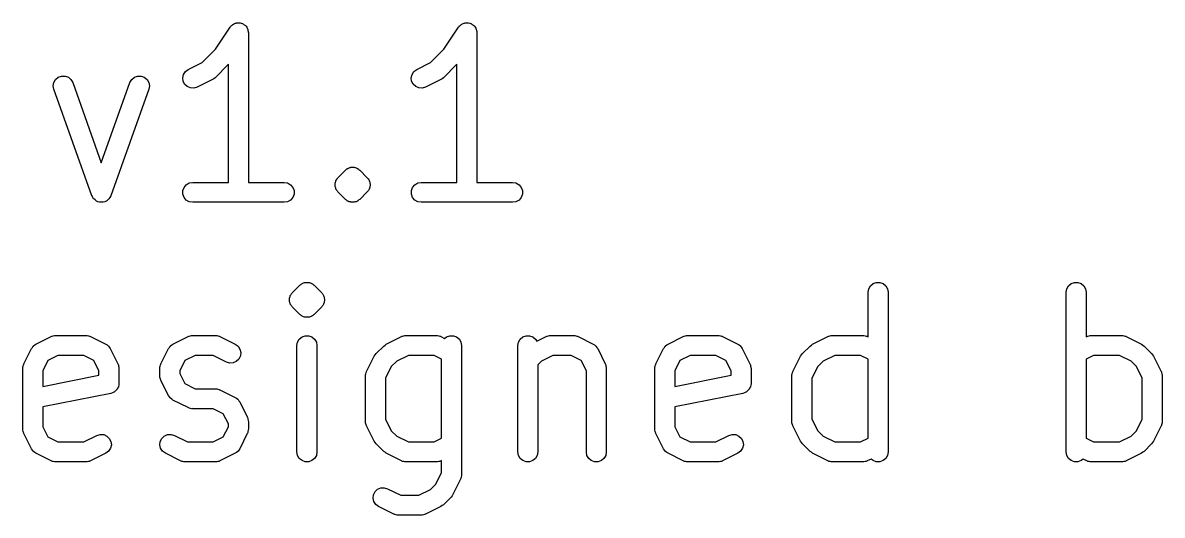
# Model space of a CAD drawing. Extents: x 61 to 194, y -144 to -63.
# Drawn here: x 105.07 to 112.2, y -123.16 to -120.08 of the extents above; entities that cross this region are included whole.
import ezdxf

# ---------------------------------------------------------------- set-up
doc = ezdxf.new("R2010")
doc.units = 0
doc.header["$MEASUREMENT"] = 0
doc.layers.add('BLACK', color=7, linetype='CONTINUOUS')

msp = doc.modelspace()

# ---------------------------------------------------------------- linework, layer by layer
at = {"layer": 'BLACK', "linetype": 'CONTINUOUS'}
for p, q in [((106.276, -120.243), (106.367, -120.105)), ((106.367, -120.105), (106.37, -120.103)), ((106.37, -120.103), (106.371, -120.1)), ((106.371, -120.1), (106.377, -120.095)), ((106.377, -120.095), (106.382, -120.09)), ((106.382, -120.09), (106.385, -120.088)), ((106.385, -120.088), (106.388, -120.086)), ((106.388, -120.086), (106.395, -120.083)), ((106.395, -120.083), (106.402, -120.08)), ((106.402, -120.08), (106.405, -120.08)), ((106.405, -120.08), (106.408, -120.078)), ((106.408, -120.078), (106.416, -120.078)), ((106.416, -120.078), (106.423, -120.078)), ((106.423, -120.078), (106.427, -120.078)), ((106.427, -120.078), (106.43, -120.078)), ((106.43, -120.078), (106.437, -120.081)), ((106.437, -120.081), (106.444, -120.083)), ((106.444, -120.083), (106.447, -120.085)), ((106.447, -120.085), (106.451, -120.086)), ((106.451, -120.086), (106.456, -120.091)), ((106.456, -120.091), (106.463, -120.095)), ((106.463, -120.095), (106.465, -120.097)), ((106.465, -120.097), (106.467, -120.1)), ((106.467, -120.1), (106.471, -120.106)), ((106.471, -120.106), (106.475, -120.112)), ((106.475, -120.112), (106.476, -120.116)), ((106.476, -120.116), (106.478, -120.119)), ((106.478, -120.119), (106.479, -120.126)), ((106.479, -120.126), (106.481, -120.133)), ((107.704, -120.243), (107.796, -120.105)), ((107.796, -120.105), (107.798, -120.103)), ((107.798, -120.103), (107.8, -120.1)), ((107.8, -120.1), (107.806, -120.095)), ((107.806, -120.095), (107.811, -120.09)), ((107.811, -120.09), (107.814, -120.088)), ((107.814, -120.088), (107.817, -120.086)), ((107.817, -120.086), (107.824, -120.083)), ((107.824, -120.083), (107.83, -120.08)), ((107.83, -120.08), (107.834, -120.08)), ((107.834, -120.08), (107.837, -120.078)), ((107.837, -120.078), (107.845, -120.078)), ((107.845, -120.078), (107.852, -120.078)), ((107.852, -120.078), (107.855, -120.078)), ((107.855, -120.078), (107.859, -120.078)), ((107.859, -120.078), (107.866, -120.081)), ((107.866, -120.081), (107.873, -120.083)), ((107.873, -120.083), (107.876, -120.085)), ((107.876, -120.085), (107.879, -120.086)), ((107.879, -120.086), (107.885, -120.091)), ((107.885, -120.091), (107.891, -120.095)), ((107.891, -120.095), (107.893, -120.097)), ((107.893, -120.097), (107.896, -120.1)), ((107.896, -120.1), (107.9, -120.106)), ((107.9, -120.106), (107.904, -120.112)), ((107.904, -120.112), (107.905, -120.116)), ((107.905, -120.116), (107.907, -120.119)), ((107.907, -120.119), (107.908, -120.126)), ((107.908, -120.126), (107.91, -120.133)), ((106.481, -120.133), (106.481, -120.136)), ((106.481, -120.136), (106.482, -120.14)), ((106.482, -120.14), (106.482, -121.077)), ((107.91, -120.133), (107.91, -120.136)), ((107.91, -120.136), (107.91, -120.14)), ((107.91, -120.14), (107.91, -121.077)), ((106.192, -120.327), (106.276, -120.243)), ((107.62, -120.327), (107.704, -120.243)), ((106.106, -120.37), (106.192, -120.327)), ((106.357, -120.338), (106.273, -120.422)), ((106.357, -121.077), (106.357, -120.338)), ((107.534, -120.37), (107.62, -120.327)), ((107.785, -120.338), (107.702, -120.422)), ((107.785, -121.077), (107.785, -120.338)), ((105.293, -120.419), (105.314, -120.412)), ((105.314, -120.412), (105.335, -120.412)), ((105.335, -120.412), (105.356, -120.419)), ((105.769, -120.419), (105.789, -120.412)), ((105.789, -120.412), (105.811, -120.412)), ((105.811, -120.412), (105.831, -120.419)), ((106.071, -120.422), (106.076, -120.401)), ((106.076, -120.401), (106.088, -120.383)), ((106.088, -120.383), (106.106, -120.37)), ((107.5, -120.422), (107.505, -120.401)), ((107.505, -120.401), (107.517, -120.383)), ((107.517, -120.383), (107.534, -120.37)), ((105.262, -120.473), (105.266, -120.451)), ((105.265, -120.494), (105.262, -120.473)), ((105.266, -120.451), (105.276, -120.433)), ((105.276, -120.433), (105.293, -120.419)), ((105.356, -120.419), (105.372, -120.433)), ((105.372, -120.433), (105.383, -120.452)), ((105.383, -120.452), (105.562, -120.954)), ((105.562, -120.954), (105.741, -120.452)), ((105.741, -120.452), (105.752, -120.433)), ((105.752, -120.433), (105.769, -120.419)), ((105.831, -120.419), (105.848, -120.433)), ((105.848, -120.433), (105.859, -120.451)), ((105.859, -120.451), (105.863, -120.473)), ((105.863, -120.473), (105.859, -120.494)), ((106.074, -120.443), (106.071, -120.422)), ((106.083, -120.463), (106.074, -120.443)), ((106.099, -120.478), (106.083, -120.463)), ((106.119, -120.486), (106.099, -120.478)), ((106.162, -120.481), (106.141, -120.488)), ((106.257, -120.434), (106.162, -120.481)), ((106.265, -120.428), (106.257, -120.434)), ((106.273, -120.422), (106.265, -120.428)), ((107.502, -120.443), (107.5, -120.422)), ((107.512, -120.463), (107.502, -120.443)), ((107.528, -120.478), (107.512, -120.463)), ((107.548, -120.486), (107.528, -120.478)), ((107.59, -120.481), (107.569, -120.488)), ((107.685, -120.434), (107.59, -120.481)), ((107.693, -120.428), (107.685, -120.434)), ((107.702, -120.422), (107.693, -120.428)), ((105.503, -121.161), (105.265, -120.494)), ((105.859, -120.494), (105.621, -121.161)), ((106.141, -120.488), (106.119, -120.486)), ((107.569, -120.488), (107.548, -120.486)), ((107.126, -120.983), (107.128, -120.982)), ((107.128, -120.982), (107.134, -120.983)), ((107.134, -120.983), (107.139, -120.982)), ((107.139, -120.982), (107.142, -120.983)), ((107.035, -121.056), (107.039, -121.053)), ((107.039, -121.053), (107.042, -121.048)), ((107.042, -121.048), (107.089, -121)), ((107.089, -121), (107.094, -120.997)), ((107.094, -120.997), (107.098, -120.993)), ((107.098, -120.993), (107.1, -120.992)), ((107.1, -120.992), (107.102, -120.991)), ((107.102, -120.991), (107.105, -120.99)), ((107.105, -120.99), (107.107, -120.988)), ((107.107, -120.988), (107.112, -120.987)), ((107.112, -120.987), (107.117, -120.984)), ((107.117, -120.984), (107.12, -120.984)), ((107.12, -120.984), (107.123, -120.983)), ((107.123, -120.983), (107.126, -120.983)), ((107.142, -120.983), (107.144, -120.983)), ((107.144, -120.983), (107.147, -120.984)), ((107.147, -120.984), (107.15, -120.984)), ((107.15, -120.984), (107.155, -120.987)), ((107.155, -120.987), (107.16, -120.988)), ((107.16, -120.988), (107.162, -120.99)), ((107.162, -120.99), (107.165, -120.991)), ((107.165, -120.991), (107.167, -120.992)), ((107.167, -120.992), (107.169, -120.993)), ((107.169, -120.993), (107.173, -120.997)), ((107.173, -120.997), (107.178, -121)), ((107.178, -121), (107.225, -121.048)), ((107.225, -121.048), (107.229, -121.053)), ((107.229, -121.053), (107.232, -121.056)), ((106.072, -121.129), (106.08, -121.109)), ((106.08, -121.109), (106.093, -121.092)), ((106.093, -121.092), (106.112, -121.081)), ((106.112, -121.081), (106.134, -121.077)), ((106.134, -121.077), (106.357, -121.077)), ((106.482, -121.077), (106.705, -121.077)), ((106.705, -121.077), (106.726, -121.081)), ((106.726, -121.081), (106.745, -121.092)), ((106.745, -121.092), (106.759, -121.109)), ((106.759, -121.109), (106.767, -121.129)), ((107.024, -121.087), (107.025, -121.082)), ((107.024, -121.092), (107.024, -121.087)), ((107.024, -121.098), (107.024, -121.092)), ((107.025, -121.103), (107.024, -121.098)), ((107.025, -121.082), (107.026, -121.076)), ((107.026, -121.108), (107.025, -121.103)), ((107.026, -121.076), (107.028, -121.071)), ((107.028, -121.113), (107.026, -121.108)), ((107.028, -121.071), (107.029, -121.066)), ((107.029, -121.119), (107.028, -121.113)), ((107.029, -121.066), (107.033, -121.061)), ((107.033, -121.123), (107.029, -121.119)), ((107.033, -121.061), (107.035, -121.056)), ((107.035, -121.128), (107.033, -121.123)), ((107.232, -121.056), (107.235, -121.061)), ((107.235, -121.123), (107.232, -121.128)), ((107.235, -121.061), (107.238, -121.066)), ((107.238, -121.119), (107.235, -121.123)), ((107.238, -121.066), (107.239, -121.071)), ((107.239, -121.113), (107.238, -121.119)), ((107.239, -121.071), (107.242, -121.076)), ((107.242, -121.108), (107.239, -121.113)), ((107.242, -121.076), (107.242, -121.082)), ((107.242, -121.082), (107.244, -121.087)), ((107.244, -121.098), (107.242, -121.103)), ((107.242, -121.103), (107.242, -121.108)), ((107.244, -121.087), (107.243, -121.092)), ((107.243, -121.092), (107.244, -121.098)), ((107.501, -121.129), (107.508, -121.109)), ((107.508, -121.109), (107.522, -121.092)), ((107.522, -121.092), (107.541, -121.081)), ((107.541, -121.081), (107.562, -121.077)), ((107.562, -121.077), (107.785, -121.077)), ((107.91, -121.077), (108.134, -121.077)), ((108.134, -121.077), (108.155, -121.081)), ((108.155, -121.081), (108.174, -121.092)), ((108.174, -121.092), (108.188, -121.109)), ((108.188, -121.109), (108.195, -121.129)), ((105.504, -121.161), (105.503, -121.161)), ((105.504, -121.162), (105.504, -121.161)), ((105.509, -121.171), (105.504, -121.162)), ((105.514, -121.18), (105.509, -121.171)), ((105.515, -121.18), (105.514, -121.18)), ((105.514, -121.18), (105.514, -121.18)), ((105.523, -121.187), (105.515, -121.18)), ((105.531, -121.194), (105.523, -121.187)), ((105.541, -121.198), (105.531, -121.194)), ((105.531, -121.194), (105.531, -121.194)), ((105.531, -121.194), (105.531, -121.194)), ((105.593, -121.194), (105.583, -121.198)), ((105.594, -121.194), (105.593, -121.194)), ((105.593, -121.194), (105.593, -121.194)), ((105.602, -121.187), (105.594, -121.194)), ((105.61, -121.18), (105.602, -121.187)), ((105.616, -121.171), (105.61, -121.18)), ((105.61, -121.18), (105.61, -121.18)), ((105.61, -121.18), (105.61, -121.18)), ((105.621, -121.162), (105.616, -121.171)), ((105.621, -121.161), (105.621, -121.161)), ((105.621, -121.161), (105.621, -121.162)), ((106.072, -121.151), (106.072, -121.129)), ((106.08, -121.171), (106.072, -121.151)), ((106.093, -121.188), (106.08, -121.171)), ((106.112, -121.199), (106.093, -121.188)), ((106.745, -121.188), (106.726, -121.199)), ((106.759, -121.171), (106.745, -121.188)), ((106.767, -121.151), (106.759, -121.171)), ((106.767, -121.129), (106.767, -121.151)), ((107.039, -121.132), (107.035, -121.128)), ((107.042, -121.136), (107.039, -121.132)), ((107.089, -121.184), (107.042, -121.136)), ((107.094, -121.187), (107.089, -121.184)), ((107.098, -121.191), (107.094, -121.187)), ((107.1, -121.192), (107.098, -121.191)), ((107.102, -121.194), (107.1, -121.192)), ((107.105, -121.195), (107.102, -121.194)), ((107.107, -121.197), (107.105, -121.195)), ((107.162, -121.195), (107.16, -121.197)), ((107.165, -121.194), (107.162, -121.195)), ((107.167, -121.192), (107.165, -121.194)), ((107.169, -121.191), (107.167, -121.192)), ((107.173, -121.187), (107.169, -121.191)), ((107.178, -121.184), (107.173, -121.187)), ((107.225, -121.136), (107.178, -121.184)), ((107.229, -121.132), (107.225, -121.136)), ((107.232, -121.128), (107.229, -121.132)), ((107.501, -121.151), (107.501, -121.129)), ((107.508, -121.171), (107.501, -121.151)), ((107.522, -121.188), (107.508, -121.171)), ((107.541, -121.199), (107.522, -121.188)), ((108.174, -121.188), (108.155, -121.199)), ((108.188, -121.171), (108.174, -121.188)), ((108.195, -121.151), (108.188, -121.171)), ((108.195, -121.129), (108.195, -121.151)), ((105.551, -121.201), (105.541, -121.198)), ((105.552, -121.201), (105.551, -121.201)), ((105.551, -121.201), (105.551, -121.201)), ((105.562, -121.201), (105.552, -121.201)), ((105.573, -121.201), (105.562, -121.201)), ((105.583, -121.198), (105.573, -121.201)), ((105.573, -121.201), (105.573, -121.201)), ((105.573, -121.201), (105.573, -121.201)), ((106.134, -121.202), (106.112, -121.199)), ((106.705, -121.202), (106.134, -121.202)), ((106.726, -121.199), (106.705, -121.202)), ((107.112, -121.198), (107.107, -121.197)), ((107.117, -121.2), (107.112, -121.198)), ((107.12, -121.2), (107.117, -121.2)), ((107.123, -121.201), (107.12, -121.2)), ((107.126, -121.201), (107.123, -121.201)), ((107.128, -121.202), (107.126, -121.201)), ((107.134, -121.202), (107.128, -121.202)), ((107.139, -121.202), (107.134, -121.202)), ((107.142, -121.201), (107.139, -121.202)), ((107.144, -121.201), (107.142, -121.201)), ((107.147, -121.2), (107.144, -121.201)), ((107.15, -121.2), (107.147, -121.2)), ((107.155, -121.198), (107.15, -121.2)), ((107.16, -121.197), (107.155, -121.198)), ((107.562, -121.202), (107.541, -121.199)), ((108.134, -121.202), (107.562, -121.202)), ((108.155, -121.199), (108.134, -121.202)), ((106.756, -121.768), (106.804, -121.721)), ((106.804, -121.721), (106.808, -121.718)), ((106.808, -121.718), (106.812, -121.714)), ((106.812, -121.714), (106.815, -121.713)), ((106.815, -121.713), (106.817, -121.711)), ((106.817, -121.711), (106.819, -121.71)), ((106.819, -121.71), (106.822, -121.708)), ((106.822, -121.708), (106.827, -121.707)), ((106.827, -121.707), (106.832, -121.705)), ((106.832, -121.705), (106.834, -121.704)), ((106.834, -121.704), (106.837, -121.703)), ((106.837, -121.703), (106.84, -121.703)), ((106.84, -121.703), (106.842, -121.703)), ((106.842, -121.703), (106.848, -121.703)), ((106.848, -121.703), (106.853, -121.703)), ((106.853, -121.703), (106.856, -121.703)), ((106.856, -121.703), (106.859, -121.703)), ((106.859, -121.703), (106.861, -121.704)), ((106.861, -121.704), (106.864, -121.705)), ((106.864, -121.705), (106.869, -121.707)), ((106.869, -121.707), (106.874, -121.708)), ((106.874, -121.708), (106.877, -121.71)), ((106.877, -121.71), (106.879, -121.711)), ((106.879, -121.711), (106.881, -121.713)), ((106.881, -121.713), (106.884, -121.714)), ((106.884, -121.714), (106.888, -121.718)), ((106.888, -121.718), (106.892, -121.721)), ((106.892, -121.721), (106.94, -121.768)), ((110.357, -121.765), (110.361, -121.744)), ((110.357, -122.045), (110.357, -121.765)), ((110.361, -121.744), (110.371, -121.725)), ((110.371, -121.725), (110.388, -121.711)), ((110.388, -121.711), (110.408, -121.703)), ((110.408, -121.703), (110.43, -121.703)), ((110.43, -121.703), (110.451, -121.711)), ((110.451, -121.711), (110.467, -121.725)), ((110.467, -121.725), (110.478, -121.744)), ((110.478, -121.744), (110.482, -121.765)), ((110.482, -121.765), (110.482, -122.765)), ((111.595, -121.765), (111.599, -121.744)), ((111.595, -122.765), (111.595, -121.765)), ((111.599, -121.744), (111.61, -121.725)), ((111.61, -121.725), (111.626, -121.711)), ((111.626, -121.711), (111.647, -121.703)), ((111.647, -121.703), (111.668, -121.703)), ((111.668, -121.703), (111.689, -121.711)), ((111.689, -121.711), (111.705, -121.725)), ((111.705, -121.725), (111.716, -121.744)), ((111.716, -121.744), (111.72, -121.765)), ((111.72, -121.765), (111.72, -122.045)), ((106.738, -121.807), (106.739, -121.802)), ((106.739, -121.812), (106.738, -121.807)), ((106.738, -121.818), (106.739, -121.812)), ((106.739, -121.823), (106.738, -121.818)), ((106.739, -121.802), (106.74, -121.796)), ((106.74, -121.829), (106.739, -121.823)), ((106.74, -121.796), (106.742, -121.791)), ((106.742, -121.834), (106.74, -121.829)), ((106.742, -121.791), (106.744, -121.786)), ((106.744, -121.839), (106.742, -121.834)), ((106.744, -121.786), (106.747, -121.782)), ((106.747, -121.782), (106.749, -121.777)), ((106.749, -121.777), (106.753, -121.773)), ((106.753, -121.773), (106.756, -121.768)), ((106.94, -121.768), (106.943, -121.773)), ((106.943, -121.773), (106.947, -121.777)), ((106.947, -121.777), (106.949, -121.782)), ((106.949, -121.782), (106.952, -121.786)), ((106.952, -121.786), (106.954, -121.791)), ((106.954, -121.834), (106.952, -121.839)), ((106.954, -121.791), (106.956, -121.796)), ((106.956, -121.829), (106.954, -121.834)), ((106.956, -121.796), (106.956, -121.802)), ((106.956, -121.802), (106.958, -121.807)), ((106.958, -121.818), (106.956, -121.823)), ((106.956, -121.823), (106.956, -121.829)), ((106.958, -121.807), (106.957, -121.812)), ((106.957, -121.812), (106.958, -121.818)), ((106.747, -121.843), (106.744, -121.839)), ((106.749, -121.848), (106.747, -121.843)), ((106.753, -121.852), (106.749, -121.848)), ((106.756, -121.857), (106.753, -121.852)), ((106.804, -121.904), (106.756, -121.857)), ((106.808, -121.907), (106.804, -121.904)), ((106.812, -121.911), (106.808, -121.907)), ((106.888, -121.907), (106.884, -121.911)), ((106.892, -121.904), (106.888, -121.907)), ((106.94, -121.857), (106.892, -121.904)), ((106.943, -121.852), (106.94, -121.857)), ((106.947, -121.848), (106.943, -121.852)), ((106.949, -121.843), (106.947, -121.848)), ((106.952, -121.839), (106.949, -121.843)), ((106.815, -121.912), (106.812, -121.911)), ((106.817, -121.914), (106.815, -121.912)), ((106.819, -121.915), (106.817, -121.914)), ((106.822, -121.917), (106.819, -121.915)), ((106.827, -121.918), (106.822, -121.917)), ((106.832, -121.92), (106.827, -121.918)), ((106.834, -121.921), (106.832, -121.92)), ((106.837, -121.922), (106.834, -121.921)), ((106.84, -121.922), (106.837, -121.922)), ((106.842, -121.922), (106.84, -121.922)), ((106.848, -121.922), (106.842, -121.922)), ((106.853, -121.922), (106.848, -121.922)), ((106.856, -121.922), (106.853, -121.922)), ((106.859, -121.922), (106.856, -121.922)), ((106.861, -121.921), (106.859, -121.922)), ((106.864, -121.92), (106.861, -121.921)), ((106.869, -121.918), (106.864, -121.92)), ((106.874, -121.917), (106.869, -121.918)), ((106.877, -121.915), (106.874, -121.917)), ((106.879, -121.914), (106.877, -121.915)), ((106.881, -121.912), (106.879, -121.914)), ((106.884, -121.911), (106.881, -121.912)), ((105.153, -122.09), (105.249, -122.042)), ((105.249, -122.042), (105.252, -122.041)), ((105.252, -122.041), (105.255, -122.039)), ((105.255, -122.039), (105.262, -122.038)), ((105.262, -122.038), (105.269, -122.036)), ((105.269, -122.036), (105.273, -122.036)), ((105.273, -122.036), (105.276, -122.036)), ((105.276, -122.036), (105.467, -122.036)), ((105.467, -122.036), (105.471, -122.036)), ((105.471, -122.036), (105.474, -122.036)), ((105.474, -122.036), (105.481, -122.038)), ((105.481, -122.038), (105.488, -122.039)), ((105.488, -122.039), (105.491, -122.041)), ((105.491, -122.041), (105.495, -122.042)), ((105.495, -122.042), (105.59, -122.09)), ((106.01, -122.09), (106.106, -122.042)), ((106.106, -122.042), (106.109, -122.041)), ((106.109, -122.041), (106.112, -122.039)), ((106.112, -122.039), (106.119, -122.038)), ((106.119, -122.038), (106.126, -122.036)), ((106.126, -122.036), (106.13, -122.036)), ((106.13, -122.036), (106.134, -122.036)), ((106.134, -122.036), (106.276, -122.036)), ((106.276, -122.036), (106.28, -122.036)), ((106.28, -122.036), (106.284, -122.036)), ((106.284, -122.036), (106.291, -122.038)), ((106.291, -122.038), (106.298, -122.039)), ((106.298, -122.039), (106.301, -122.041)), ((106.301, -122.041), (106.304, -122.042)), ((106.304, -122.042), (106.4, -122.09)), ((106.8, -122.058), (106.817, -122.044)), ((106.817, -122.044), (106.837, -122.037)), ((106.837, -122.037), (106.859, -122.037)), ((106.859, -122.037), (106.879, -122.044)), ((106.879, -122.044), (106.896, -122.058)), ((107.344, -122.09), (107.439, -122.042)), ((107.439, -122.042), (107.442, -122.041)), ((107.442, -122.041), (107.446, -122.039)), ((107.446, -122.039), (107.453, -122.038)), ((107.453, -122.038), (107.46, -122.036)), ((107.46, -122.036), (107.463, -122.036)), ((107.463, -122.036), (107.467, -122.036)), ((107.467, -122.036), (107.657, -122.036)), ((107.657, -122.036), (107.661, -122.036)), ((107.661, -122.036), (107.665, -122.036)), ((107.665, -122.036), (107.672, -122.038)), ((107.672, -122.038), (107.679, -122.039)), ((107.679, -122.039), (107.682, -122.041)), ((107.682, -122.041), (107.685, -122.042)), ((107.685, -122.042), (107.709, -122.054)), ((107.709, -122.054), (107.721, -122.044)), ((107.721, -122.044), (107.742, -122.037)), ((107.742, -122.037), (107.764, -122.037)), ((107.764, -122.037), (107.784, -122.044)), ((107.784, -122.044), (107.801, -122.058)), ((108.181, -122.058), (108.198, -122.044)), ((108.198, -122.044), (108.218, -122.037)), ((108.218, -122.037), (108.24, -122.037)), ((108.24, -122.037), (108.26, -122.044)), ((108.26, -122.044), (108.277, -122.058)), ((108.285, -122.072), (108.344, -122.042)), ((108.344, -122.042), (108.347, -122.041)), ((108.347, -122.041), (108.35, -122.039)), ((108.35, -122.039), (108.358, -122.038)), ((108.358, -122.038), (108.365, -122.036)), ((108.365, -122.036), (108.368, -122.036)), ((108.368, -122.036), (108.372, -122.036)), ((108.372, -122.036), (108.515, -122.036)), ((108.515, -122.036), (108.518, -122.036)), ((108.518, -122.036), (108.522, -122.036)), ((108.522, -122.036), (108.529, -122.038)), ((108.529, -122.038), (108.536, -122.039)), ((108.536, -122.039), (108.539, -122.041)), ((108.539, -122.041), (108.543, -122.042)), ((108.543, -122.042), (108.638, -122.09)), ((109.106, -122.09), (109.201, -122.042)), ((109.201, -122.042), (109.204, -122.041)), ((109.204, -122.041), (109.207, -122.039)), ((109.207, -122.039), (109.215, -122.038)), ((109.215, -122.038), (109.222, -122.036)), ((109.222, -122.036), (109.225, -122.036)), ((109.225, -122.036), (109.229, -122.036)), ((109.229, -122.036), (109.419, -122.036)), ((109.419, -122.036), (109.423, -122.036)), ((109.423, -122.036), (109.426, -122.036)), ((109.426, -122.036), (109.434, -122.038)), ((109.434, -122.038), (109.441, -122.039)), ((109.441, -122.039), (109.444, -122.041)), ((109.444, -122.041), (109.447, -122.042)), ((109.447, -122.042), (109.543, -122.09)), ((110.01, -122.09), (110.106, -122.042)), ((110.106, -122.042), (110.109, -122.041)), ((110.109, -122.041), (110.112, -122.039)), ((110.112, -122.039), (110.119, -122.038)), ((110.119, -122.038), (110.126, -122.036)), ((110.126, -122.036), (110.13, -122.036)), ((110.13, -122.036), (110.134, -122.036)), ((110.134, -122.036), (110.324, -122.036)), ((110.324, -122.036), (110.328, -122.036)), ((110.328, -122.036), (110.331, -122.036)), ((110.331, -122.036), (110.338, -122.038)), ((110.338, -122.038), (110.345, -122.039)), ((110.345, -122.039), (110.349, -122.041)), ((110.349, -122.041), (110.352, -122.042)), ((110.352, -122.042), (110.357, -122.045)), ((111.72, -122.045), (111.725, -122.042)), ((111.725, -122.042), (111.728, -122.041)), ((111.728, -122.041), (111.731, -122.039)), ((111.731, -122.039), (111.739, -122.038)), ((111.739, -122.038), (111.746, -122.036)), ((111.746, -122.036), (111.749, -122.036)), ((111.749, -122.036), (111.753, -122.036)), ((111.753, -122.036), (111.943, -122.036)), ((111.943, -122.036), (111.947, -122.036)), ((111.947, -122.036), (111.95, -122.036)), ((111.95, -122.036), (111.957, -122.038)), ((111.957, -122.038), (111.965, -122.039)), ((111.965, -122.039), (111.968, -122.041)), ((111.968, -122.041), (111.971, -122.042)), ((111.971, -122.042), (112.066, -122.09)), ((105.078, -122.213), (105.125, -122.118)), ((105.125, -122.118), (105.131, -122.111)), ((105.131, -122.111), (105.136, -122.103)), ((105.136, -122.103), (105.137, -122.102)), ((105.137, -122.102), (105.138, -122.1)), ((105.138, -122.1), (105.146, -122.095)), ((105.146, -122.095), (105.153, -122.09)), ((105.59, -122.09), (105.598, -122.095)), ((105.598, -122.095), (105.605, -122.1)), ((105.605, -122.1), (105.606, -122.102)), ((105.606, -122.102), (105.608, -122.103)), ((105.608, -122.103), (105.613, -122.111)), ((105.613, -122.111), (105.618, -122.118)), ((105.618, -122.118), (105.666, -122.213)), ((105.935, -122.213), (105.982, -122.118)), ((105.982, -122.118), (105.988, -122.111)), ((105.988, -122.111), (105.993, -122.103)), ((105.993, -122.103), (105.994, -122.102)), ((105.994, -122.102), (105.995, -122.1)), ((105.995, -122.1), (106.003, -122.095)), ((106.003, -122.095), (106.01, -122.09)), ((106.4, -122.09), (106.417, -122.103)), ((106.417, -122.103), (106.429, -122.121)), ((106.429, -122.121), (106.434, -122.142)), ((106.785, -122.098), (106.789, -122.077)), ((106.785, -122.765), (106.785, -122.098)), ((106.789, -122.077), (106.8, -122.058)), ((106.896, -122.058), (106.907, -122.077)), ((106.907, -122.077), (106.91, -122.098)), ((106.91, -122.098), (106.91, -122.765)), ((107.28, -122.149), (107.328, -122.102)), ((107.328, -122.102), (107.336, -122.096)), ((107.336, -122.096), (107.344, -122.09)), ((107.801, -122.058), (107.811, -122.077)), ((107.811, -122.077), (107.815, -122.098)), ((107.815, -122.098), (107.815, -122.908)), ((108.166, -122.098), (108.17, -122.077)), ((108.166, -122.765), (108.166, -122.098)), ((108.17, -122.077), (108.181, -122.058)), ((108.277, -122.058), (108.285, -122.072)), ((108.638, -122.09), (108.645, -122.095)), ((108.645, -122.095), (108.653, -122.1)), ((108.653, -122.1), (108.654, -122.102)), ((108.654, -122.102), (108.655, -122.103)), ((108.655, -122.103), (108.66, -122.111)), ((108.66, -122.111), (108.666, -122.118)), ((108.666, -122.118), (108.713, -122.213)), ((109.03, -122.213), (109.078, -122.118)), ((109.078, -122.118), (109.083, -122.111)), ((109.083, -122.111), (109.088, -122.103)), ((109.088, -122.103), (109.09, -122.102)), ((109.09, -122.102), (109.091, -122.1)), ((109.091, -122.1), (109.098, -122.095)), ((109.098, -122.095), (109.106, -122.09)), ((109.543, -122.09), (109.55, -122.095)), ((109.55, -122.095), (109.558, -122.1)), ((109.558, -122.1), (109.559, -122.102)), ((109.559, -122.102), (109.56, -122.103)), ((109.56, -122.103), (109.565, -122.111)), ((109.565, -122.111), (109.57, -122.118)), ((109.57, -122.118), (109.618, -122.213)), ((109.947, -122.149), (109.994, -122.102)), ((109.994, -122.102), (110.002, -122.096)), ((110.002, -122.096), (110.01, -122.09)), ((112.066, -122.09), (112.074, -122.096)), ((112.074, -122.096), (112.083, -122.102)), ((112.083, -122.102), (112.13, -122.149)), ((105.228, -122.192), (105.196, -122.256)), ((105.291, -122.161), (105.228, -122.192)), ((105.452, -122.161), (105.291, -122.161)), ((105.516, -122.192), (105.452, -122.161)), ((105.547, -122.256), (105.516, -122.192)), ((106.085, -122.192), (106.053, -122.256)), ((106.148, -122.161), (106.085, -122.192)), ((106.262, -122.161), (106.148, -122.161)), ((106.344, -122.202), (106.262, -122.161)), ((106.422, -122.183), (106.406, -122.198)), ((106.432, -122.164), (106.422, -122.183)), ((106.434, -122.142), (106.432, -122.164)), ((107.221, -122.261), (107.268, -122.166)), ((107.268, -122.166), (107.274, -122.157)), ((107.274, -122.157), (107.28, -122.149)), ((107.482, -122.161), (107.409, -122.197)), ((107.643, -122.161), (107.482, -122.161)), ((107.69, -122.184), (107.643, -122.161)), ((107.69, -122.679), (107.69, -122.184)), ((108.386, -122.161), (108.314, -122.197)), ((108.5, -122.161), (108.386, -122.161)), ((108.563, -122.192), (108.5, -122.161)), ((108.595, -122.256), (108.563, -122.192)), ((109.18, -122.192), (109.149, -122.256)), ((109.244, -122.161), (109.18, -122.192)), ((109.405, -122.161), (109.244, -122.161)), ((109.468, -122.192), (109.405, -122.161)), ((109.5, -122.256), (109.468, -122.192)), ((109.887, -122.261), (109.935, -122.166)), ((109.935, -122.166), (109.941, -122.157)), ((109.941, -122.157), (109.947, -122.149)), ((110.148, -122.161), (110.075, -122.197)), ((110.309, -122.161), (110.148, -122.161)), ((110.357, -122.184), (110.309, -122.161)), ((110.357, -122.679), (110.357, -122.184)), ((111.767, -122.161), (111.72, -122.184)), ((111.72, -122.184), (111.72, -122.679)), ((111.928, -122.161), (111.767, -122.161)), ((112.001, -122.197), (111.928, -122.161)), ((112.13, -122.149), (112.136, -122.157)), ((112.136, -122.157), (112.142, -122.166)), ((112.142, -122.166), (112.19, -122.261)), ((105.071, -122.241), (105.072, -122.238)), ((105.071, -122.622), (105.071, -122.241)), ((105.072, -122.234), (105.074, -122.227)), ((105.072, -122.238), (105.072, -122.234)), ((105.074, -122.227), (105.075, -122.22)), ((105.075, -122.22), (105.077, -122.217)), ((105.077, -122.217), (105.078, -122.213)), ((105.196, -122.256), (105.196, -122.355)), ((105.547, -122.285), (105.547, -122.256)), ((105.666, -122.213), (105.667, -122.217)), ((105.667, -122.217), (105.669, -122.22)), ((105.669, -122.22), (105.67, -122.227)), ((105.67, -122.227), (105.672, -122.234)), ((105.672, -122.234), (105.672, -122.238)), ((105.672, -122.238), (105.672, -122.241)), ((105.672, -122.241), (105.672, -122.336)), ((105.928, -122.241), (105.929, -122.238)), ((105.928, -122.289), (105.928, -122.241)), ((105.929, -122.234), (105.931, -122.227)), ((105.929, -122.238), (105.929, -122.234)), ((105.931, -122.227), (105.932, -122.22)), ((105.932, -122.22), (105.934, -122.217)), ((105.934, -122.217), (105.935, -122.213)), ((106.053, -122.256), (106.053, -122.274)), ((106.365, -122.208), (106.344, -122.202)), ((106.386, -122.207), (106.365, -122.208)), ((106.406, -122.198), (106.386, -122.207)), ((107.218, -122.267), (107.22, -122.264)), ((107.22, -122.264), (107.221, -122.261)), ((107.375, -122.23), (107.339, -122.303)), ((107.409, -122.197), (107.375, -122.23)), ((108.314, -122.197), (108.291, -122.219)), ((108.291, -122.219), (108.291, -122.765)), ((108.595, -122.765), (108.595, -122.256)), ((108.713, -122.213), (108.714, -122.217)), ((108.714, -122.217), (108.716, -122.22)), ((108.716, -122.22), (108.717, -122.227)), ((108.717, -122.227), (108.72, -122.234)), ((108.72, -122.234), (108.719, -122.238)), ((108.719, -122.238), (108.72, -122.241)), ((108.72, -122.241), (108.72, -122.765)), ((109.024, -122.234), (109.026, -122.227)), ((109.024, -122.238), (109.024, -122.234)), ((109.024, -122.241), (109.024, -122.238)), ((109.024, -122.622), (109.024, -122.241)), ((109.026, -122.227), (109.027, -122.22)), ((109.027, -122.22), (109.029, -122.217)), ((109.029, -122.217), (109.03, -122.213)), ((109.149, -122.256), (109.149, -122.355)), ((109.5, -122.285), (109.5, -122.256)), ((109.618, -122.213), (109.619, -122.217)), ((109.619, -122.217), (109.621, -122.22)), ((109.621, -122.22), (109.622, -122.227)), ((109.622, -122.227), (109.624, -122.234)), ((109.624, -122.234), (109.624, -122.238)), ((109.624, -122.238), (109.625, -122.241)), ((109.625, -122.241), (109.625, -122.336)), ((109.884, -122.267), (109.886, -122.264)), ((109.886, -122.264), (109.887, -122.261)), ((110.042, -122.23), (110.006, -122.303)), ((110.075, -122.197), (110.042, -122.23)), ((112.035, -122.23), (112.001, -122.197)), ((112.071, -122.303), (112.035, -122.23)), ((112.19, -122.261), (112.191, -122.264)), ((112.191, -122.264), (112.192, -122.267)), ((105.196, -122.355), (105.547, -122.285)), ((105.672, -122.336), (105.671, -122.346)), ((105.929, -122.292), (105.928, -122.289)), ((105.929, -122.296), (105.929, -122.292)), ((105.931, -122.303), (105.929, -122.296)), ((105.932, -122.31), (105.931, -122.303)), ((105.934, -122.313), (105.932, -122.31)), ((105.935, -122.317), (105.934, -122.313)), ((105.982, -122.412), (105.935, -122.317)), ((106.053, -122.274), (106.085, -122.337)), ((107.214, -122.282), (107.216, -122.275)), ((107.215, -122.285), (107.214, -122.282)), ((107.214, -122.289), (107.215, -122.285)), ((107.214, -122.574), (107.214, -122.289)), ((107.216, -122.275), (107.218, -122.267)), ((107.339, -122.303), (107.339, -122.56)), ((109.149, -122.355), (109.5, -122.285)), ((109.625, -122.336), (109.623, -122.346)), ((109.881, -122.282), (109.883, -122.275)), ((109.881, -122.285), (109.881, -122.282)), ((109.881, -122.289), (109.881, -122.285)), ((109.881, -122.574), (109.881, -122.289)), ((109.883, -122.275), (109.884, -122.267)), ((110.006, -122.303), (110.006, -122.56)), ((112.071, -122.56), (112.071, -122.303)), ((112.192, -122.267), (112.194, -122.275)), ((112.194, -122.275), (112.196, -122.282)), ((112.196, -122.282), (112.196, -122.285)), ((112.196, -122.285), (112.196, -122.289)), ((112.196, -122.289), (112.196, -122.574)), ((105.622, -122.398), (105.196, -122.483)), ((105.632, -122.394), (105.622, -122.398)), ((105.641, -122.39), (105.632, -122.394)), ((105.642, -122.39), (105.641, -122.39)), ((105.65, -122.383), (105.642, -122.39)), ((105.642, -122.39), (105.642, -122.39)), ((105.658, -122.376), (105.65, -122.383)), ((105.659, -122.375), (105.658, -122.376)), ((105.658, -122.376), (105.658, -122.376)), ((105.663, -122.366), (105.659, -122.375)), ((105.669, -122.358), (105.663, -122.366)), ((105.671, -122.346), (105.669, -122.356)), ((105.669, -122.356), (105.669, -122.357)), ((105.669, -122.357), (105.669, -122.358)), ((106.085, -122.337), (106.148, -122.369)), ((106.148, -122.369), (106.276, -122.369)), ((106.276, -122.369), (106.28, -122.37)), ((106.28, -122.37), (106.284, -122.369)), ((106.284, -122.369), (106.291, -122.372)), ((106.291, -122.372), (106.298, -122.373)), ((106.298, -122.373), (106.301, -122.375)), ((106.301, -122.375), (106.304, -122.376)), ((106.304, -122.376), (106.4, -122.423)), ((109.574, -122.398), (109.149, -122.483)), ((109.584, -122.394), (109.574, -122.398)), ((109.593, -122.39), (109.584, -122.394)), ((109.594, -122.39), (109.593, -122.39)), ((109.595, -122.39), (109.594, -122.39)), ((109.602, -122.383), (109.595, -122.39)), ((109.61, -122.376), (109.602, -122.383)), ((109.611, -122.375), (109.61, -122.376)), ((109.61, -122.376), (109.61, -122.376)), ((109.616, -122.366), (109.611, -122.375)), ((109.621, -122.358), (109.616, -122.366)), ((109.623, -122.346), (109.621, -122.356)), ((109.621, -122.356), (109.621, -122.357)), ((109.621, -122.357), (109.621, -122.358)), ((105.988, -122.419), (105.982, -122.412)), ((105.993, -122.427), (105.988, -122.419)), ((105.994, -122.428), (105.993, -122.427)), ((105.995, -122.429), (105.994, -122.428)), ((106.003, -122.434), (105.995, -122.429)), ((106.01, -122.44), (106.003, -122.434)), ((106.106, -122.487), (106.01, -122.44)), ((106.4, -122.423), (106.407, -122.429)), ((106.407, -122.429), (106.415, -122.434)), ((106.415, -122.434), (106.416, -122.435)), ((106.416, -122.435), (106.417, -122.436)), ((106.417, -122.436), (106.422, -122.444)), ((106.422, -122.444), (106.428, -122.451)), ((106.428, -122.451), (106.475, -122.546)), ((105.196, -122.483), (105.196, -122.607)), ((106.109, -122.488), (106.106, -122.487)), ((106.112, -122.49), (106.109, -122.488)), ((106.119, -122.492), (106.112, -122.49)), ((106.126, -122.494), (106.119, -122.492)), ((106.13, -122.493), (106.126, -122.494)), ((106.134, -122.494), (106.13, -122.493)), ((106.262, -122.494), (106.134, -122.494)), ((106.325, -122.526), (106.262, -122.494)), ((106.357, -122.589), (106.325, -122.526)), ((106.475, -122.546), (106.476, -122.55)), ((106.476, -122.55), (106.478, -122.553)), ((109.149, -122.483), (109.149, -122.607)), ((105.196, -122.607), (105.228, -122.671)), ((106.325, -122.671), (106.357, -122.607)), ((106.357, -122.607), (106.357, -122.589)), ((106.478, -122.553), (106.479, -122.56)), ((106.479, -122.56), (106.481, -122.567)), ((106.481, -122.567), (106.481, -122.571)), ((106.481, -122.571), (106.482, -122.574)), ((106.482, -122.574), (106.482, -122.622)), ((107.215, -122.578), (107.214, -122.574)), ((107.214, -122.582), (107.215, -122.578)), ((107.216, -122.589), (107.214, -122.582)), ((107.218, -122.596), (107.216, -122.589)), ((107.22, -122.599), (107.218, -122.596)), ((107.221, -122.602), (107.22, -122.599)), ((107.268, -122.698), (107.221, -122.602)), ((107.339, -122.56), (107.375, -122.633)), ((109.149, -122.607), (109.18, -122.671)), ((109.881, -122.578), (109.881, -122.574)), ((109.881, -122.582), (109.881, -122.578)), ((109.883, -122.589), (109.881, -122.582)), ((109.884, -122.596), (109.883, -122.589)), ((109.886, -122.599), (109.884, -122.596)), ((109.887, -122.602), (109.886, -122.599)), ((109.935, -122.698), (109.887, -122.602)), ((110.006, -122.56), (110.042, -122.633)), ((112.035, -122.633), (112.071, -122.56)), ((112.19, -122.602), (112.142, -122.698)), ((112.191, -122.599), (112.19, -122.602)), ((112.192, -122.596), (112.191, -122.599)), ((112.194, -122.589), (112.192, -122.596)), ((112.196, -122.582), (112.194, -122.589)), ((112.196, -122.574), (112.196, -122.578)), ((112.196, -122.578), (112.196, -122.582)), ((105.072, -122.626), (105.071, -122.622)), ((105.072, -122.629), (105.072, -122.626)), ((105.074, -122.636), (105.072, -122.629)), ((105.075, -122.643), (105.074, -122.636)), ((105.077, -122.647), (105.075, -122.643)), ((105.078, -122.65), (105.077, -122.647)), ((105.125, -122.745), (105.078, -122.65)), ((105.228, -122.671), (105.291, -122.702)), ((105.452, -122.702), (105.534, -122.661)), ((105.534, -122.661), (105.555, -122.655)), ((105.555, -122.655), (105.577, -122.656)), ((105.577, -122.656), (105.597, -122.665)), ((105.597, -122.665), (105.612, -122.68)), ((105.612, -122.68), (105.622, -122.699)), ((105.931, -122.699), (105.941, -122.68)), ((105.941, -122.68), (105.956, -122.665)), ((105.956, -122.665), (105.976, -122.656)), ((105.976, -122.656), (105.998, -122.655)), ((105.998, -122.655), (106.019, -122.661)), ((106.019, -122.661), (106.101, -122.702)), ((106.262, -122.702), (106.325, -122.671)), ((106.475, -122.65), (106.428, -122.745)), ((106.476, -122.647), (106.475, -122.65)), ((106.478, -122.643), (106.476, -122.647)), ((106.479, -122.636), (106.478, -122.643)), ((106.481, -122.629), (106.479, -122.636)), ((106.482, -122.622), (106.481, -122.626)), ((106.481, -122.626), (106.481, -122.629)), ((107.375, -122.633), (107.409, -122.666)), ((107.409, -122.666), (107.482, -122.702)), ((107.643, -122.702), (107.69, -122.679)), ((109.024, -122.626), (109.024, -122.622)), ((109.024, -122.629), (109.024, -122.626)), ((109.026, -122.636), (109.024, -122.629)), ((109.027, -122.643), (109.026, -122.636)), ((109.029, -122.647), (109.027, -122.643)), ((109.03, -122.65), (109.029, -122.647)), ((109.078, -122.745), (109.03, -122.65)), ((109.18, -122.671), (109.244, -122.702)), ((109.405, -122.702), (109.487, -122.661)), ((109.487, -122.661), (109.507, -122.655)), ((109.507, -122.655), (109.529, -122.656)), ((109.529, -122.656), (109.549, -122.665)), ((109.549, -122.665), (109.565, -122.68)), ((109.565, -122.68), (109.574, -122.699)), ((110.042, -122.633), (110.075, -122.666)), ((110.075, -122.666), (110.148, -122.702)), ((110.309, -122.702), (110.357, -122.679)), ((111.72, -122.679), (111.767, -122.702)), ((111.928, -122.702), (112.001, -122.666)), ((112.001, -122.666), (112.035, -122.633)), ((105.131, -122.753), (105.125, -122.745)), ((105.136, -122.76), (105.131, -122.753)), ((105.137, -122.761), (105.136, -122.76)), ((105.138, -122.763), (105.137, -122.761)), ((105.146, -122.768), (105.138, -122.763)), ((105.291, -122.702), (105.452, -122.702)), ((105.608, -122.76), (105.59, -122.773)), ((105.62, -122.742), (105.608, -122.76)), ((105.625, -122.721), (105.62, -122.742)), ((105.622, -122.699), (105.625, -122.721)), ((105.928, -122.721), (105.931, -122.699)), ((105.933, -122.742), (105.928, -122.721)), ((105.945, -122.76), (105.933, -122.742)), ((105.963, -122.773), (105.945, -122.76)), ((106.101, -122.702), (106.262, -122.702)), ((106.415, -122.763), (106.407, -122.768)), ((106.416, -122.761), (106.415, -122.763)), ((106.417, -122.76), (106.416, -122.761)), ((106.422, -122.753), (106.417, -122.76)), ((106.428, -122.745), (106.422, -122.753)), ((107.274, -122.706), (107.268, -122.698)), ((107.28, -122.714), (107.274, -122.706)), ((107.328, -122.761), (107.28, -122.714)), ((107.336, -122.767), (107.328, -122.761)), ((107.482, -122.702), (107.643, -122.702)), ((109.083, -122.753), (109.078, -122.745)), ((109.088, -122.76), (109.083, -122.753)), ((109.09, -122.761), (109.088, -122.76)), ((109.091, -122.763), (109.09, -122.761)), ((109.098, -122.768), (109.091, -122.763)), ((109.244, -122.702), (109.405, -122.702)), ((109.56, -122.76), (109.543, -122.773)), ((109.572, -122.742), (109.56, -122.76)), ((109.577, -122.721), (109.572, -122.742)), ((109.574, -122.699), (109.577, -122.721)), ((109.941, -122.706), (109.935, -122.698)), ((109.947, -122.714), (109.941, -122.706)), ((109.994, -122.761), (109.947, -122.714)), ((110.002, -122.767), (109.994, -122.761)), ((110.148, -122.702), (110.309, -122.702)), ((111.767, -122.702), (111.928, -122.702)), ((112.083, -122.761), (112.074, -122.767)), ((112.13, -122.714), (112.083, -122.761)), ((112.136, -122.706), (112.13, -122.714)), ((112.142, -122.698), (112.136, -122.706)), ((105.153, -122.773), (105.146, -122.768)), ((105.249, -122.821), (105.153, -122.773)), ((105.252, -122.822), (105.249, -122.821)), ((105.255, -122.824), (105.252, -122.822)), ((105.262, -122.825), (105.255, -122.824)), ((105.269, -122.827), (105.262, -122.825)), ((105.273, -122.827), (105.269, -122.827)), ((105.276, -122.827), (105.273, -122.827)), ((105.467, -122.827), (105.276, -122.827)), ((105.471, -122.827), (105.467, -122.827)), ((105.474, -122.827), (105.471, -122.827)), ((105.481, -122.825), (105.474, -122.827)), ((105.488, -122.824), (105.481, -122.825)), ((105.491, -122.822), (105.488, -122.824)), ((105.495, -122.821), (105.491, -122.822)), ((105.59, -122.773), (105.495, -122.821)), ((106.058, -122.821), (105.963, -122.773)), ((106.062, -122.822), (106.058, -122.821)), ((106.065, -122.824), (106.062, -122.822)), ((106.072, -122.825), (106.065, -122.824)), ((106.079, -122.827), (106.072, -122.825)), ((106.082, -122.827), (106.079, -122.827)), ((106.086, -122.827), (106.082, -122.827)), ((106.276, -122.827), (106.086, -122.827)), ((106.28, -122.827), (106.276, -122.827)), ((106.284, -122.827), (106.28, -122.827)), ((106.291, -122.825), (106.284, -122.827)), ((106.298, -122.824), (106.291, -122.825)), ((106.301, -122.822), (106.298, -122.824)), ((106.304, -122.821), (106.301, -122.822)), ((106.4, -122.773), (106.304, -122.821)), ((106.407, -122.768), (106.4, -122.773)), ((106.789, -122.786), (106.785, -122.765)), ((106.8, -122.805), (106.789, -122.786)), ((106.817, -122.819), (106.8, -122.805)), ((106.837, -122.826), (106.817, -122.819)), ((106.859, -122.826), (106.837, -122.826)), ((106.879, -122.819), (106.859, -122.826)), ((106.896, -122.805), (106.879, -122.819)), ((106.907, -122.786), (106.896, -122.805)), ((106.91, -122.765), (106.907, -122.786)), ((107.344, -122.773), (107.336, -122.767)), ((107.439, -122.821), (107.344, -122.773)), ((107.442, -122.822), (107.439, -122.821)), ((107.446, -122.824), (107.442, -122.822)), ((107.453, -122.825), (107.446, -122.824)), ((107.46, -122.827), (107.453, -122.825)), ((107.463, -122.827), (107.46, -122.827)), ((107.467, -122.827), (107.463, -122.827)), ((107.657, -122.827), (107.467, -122.827)), ((107.661, -122.827), (107.657, -122.827)), ((107.665, -122.827), (107.661, -122.827)), ((107.672, -122.825), (107.665, -122.827)), ((107.679, -122.824), (107.672, -122.825)), ((107.682, -122.822), (107.679, -122.824)), ((107.685, -122.821), (107.682, -122.822)), ((107.69, -122.818), (107.685, -122.821)), ((107.69, -122.893), (107.69, -122.818)), ((108.17, -122.786), (108.166, -122.765)), ((108.181, -122.805), (108.17, -122.786)), ((108.198, -122.819), (108.181, -122.805)), ((108.218, -122.826), (108.198, -122.819)), ((108.24, -122.826), (108.218, -122.826)), ((108.26, -122.819), (108.24, -122.826)), ((108.277, -122.805), (108.26, -122.819)), ((108.288, -122.786), (108.277, -122.805)), ((108.291, -122.765), (108.288, -122.786)), ((108.599, -122.786), (108.595, -122.765)), ((108.61, -122.805), (108.599, -122.786)), ((108.626, -122.819), (108.61, -122.805)), ((108.647, -122.826), (108.626, -122.819)), ((108.668, -122.826), (108.647, -122.826)), ((108.689, -122.819), (108.668, -122.826)), ((108.705, -122.805), (108.689, -122.819)), ((108.716, -122.786), (108.705, -122.805)), ((108.72, -122.765), (108.716, -122.786)), ((109.106, -122.773), (109.098, -122.768)), ((109.201, -122.821), (109.106, -122.773)), ((109.204, -122.822), (109.201, -122.821)), ((109.207, -122.824), (109.204, -122.822)), ((109.215, -122.825), (109.207, -122.824)), ((109.222, -122.827), (109.215, -122.825)), ((109.225, -122.827), (109.222, -122.827)), ((109.229, -122.827), (109.225, -122.827)), ((109.419, -122.827), (109.229, -122.827)), ((109.423, -122.827), (109.419, -122.827)), ((109.426, -122.827), (109.423, -122.827)), ((109.434, -122.825), (109.426, -122.827)), ((109.441, -122.824), (109.434, -122.825)), ((109.444, -122.822), (109.441, -122.824)), ((109.447, -122.821), (109.444, -122.822)), ((109.543, -122.773), (109.447, -122.821)), ((110.01, -122.773), (110.002, -122.767)), ((110.106, -122.821), (110.01, -122.773)), ((110.109, -122.822), (110.106, -122.821)), ((110.112, -122.824), (110.109, -122.822)), ((110.119, -122.825), (110.112, -122.824)), ((110.126, -122.827), (110.119, -122.825)), ((110.13, -122.827), (110.126, -122.827)), ((110.134, -122.827), (110.13, -122.827)), ((110.324, -122.827), (110.134, -122.827)), ((110.328, -122.827), (110.324, -122.827)), ((110.331, -122.827), (110.328, -122.827)), ((110.338, -122.825), (110.331, -122.827)), ((110.345, -122.824), (110.338, -122.825)), ((110.349, -122.822), (110.345, -122.824)), ((110.352, -122.821), (110.349, -122.822)), ((110.376, -122.809), (110.352, -122.821)), ((110.388, -122.819), (110.376, -122.809)), ((110.408, -122.826), (110.388, -122.819)), ((110.43, -122.826), (110.408, -122.826)), ((110.451, -122.819), (110.43, -122.826)), ((110.467, -122.805), (110.451, -122.819)), ((110.478, -122.786), (110.467, -122.805)), ((110.482, -122.765), (110.478, -122.786)), ((111.599, -122.786), (111.595, -122.765)), ((111.61, -122.805), (111.599, -122.786)), ((111.626, -122.819), (111.61, -122.805)), ((111.647, -122.826), (111.626, -122.819)), ((111.668, -122.826), (111.647, -122.826)), ((111.689, -122.819), (111.668, -122.826)), ((111.701, -122.809), (111.689, -122.819)), ((111.725, -122.821), (111.701, -122.809)), ((111.728, -122.822), (111.725, -122.821)), ((111.731, -122.824), (111.728, -122.822)), ((111.739, -122.825), (111.731, -122.824)), ((111.746, -122.827), (111.739, -122.825)), ((111.749, -122.827), (111.746, -122.827)), ((111.753, -122.827), (111.749, -122.827)), ((111.943, -122.827), (111.753, -122.827)), ((111.947, -122.827), (111.943, -122.827)), ((111.95, -122.827), (111.947, -122.827)), ((111.957, -122.825), (111.95, -122.827)), ((111.965, -122.824), (111.957, -122.825)), ((111.968, -122.822), (111.965, -122.824)), ((111.971, -122.821), (111.968, -122.822)), ((112.066, -122.773), (111.971, -122.821)), ((112.074, -122.767), (112.066, -122.773)), ((107.654, -122.966), (107.69, -122.893)), ((107.62, -122.999), (107.654, -122.966)), ((107.809, -122.936), (107.761, -123.031)), ((107.81, -122.932), (107.809, -122.936)), ((107.811, -122.929), (107.81, -122.932)), ((107.813, -122.922), (107.811, -122.929)), ((107.815, -122.915), (107.813, -122.922)), ((107.815, -122.908), (107.815, -122.911)), ((107.815, -122.911), (107.815, -122.915)), ((107.262, -123.054), (107.264, -123.033)), ((107.264, -123.033), (107.274, -123.013)), ((107.274, -123.013), (107.29, -122.998)), ((107.29, -122.998), (107.31, -122.99)), ((107.31, -122.99), (107.331, -122.989)), ((107.331, -122.989), (107.352, -122.995)), ((107.352, -122.995), (107.434, -123.036)), ((107.434, -123.036), (107.547, -123.036)), ((107.547, -123.036), (107.62, -122.999)), ((107.749, -123.047), (107.702, -123.095)), ((107.755, -123.039), (107.749, -123.047)), ((107.761, -123.031), (107.755, -123.039)), ((107.267, -123.075), (107.262, -123.054)), ((107.279, -123.094), (107.267, -123.075)), ((107.296, -123.106), (107.279, -123.094)), ((107.391, -123.154), (107.296, -123.106)), ((107.685, -123.106), (107.59, -123.154)), ((107.693, -123.101), (107.685, -123.106)), ((107.702, -123.095), (107.693, -123.101)), ((107.395, -123.155), (107.391, -123.154)), ((107.398, -123.157), (107.395, -123.155)), ((107.405, -123.158), (107.398, -123.157)), ((107.412, -123.16), (107.405, -123.158)), ((107.416, -123.16), (107.412, -123.16)), ((107.419, -123.161), (107.416, -123.16)), ((107.562, -123.161), (107.419, -123.161)), ((107.566, -123.16), (107.562, -123.161)), ((107.569, -123.16), (107.566, -123.16)), ((107.576, -123.158), (107.569, -123.16)), ((107.584, -123.157), (107.576, -123.158)), ((107.587, -123.155), (107.584, -123.157)), ((107.59, -123.154), (107.587, -123.155))]:
    msp.add_line(p, q, dxfattribs=at)

doc.saveas('drawing.dxf')
